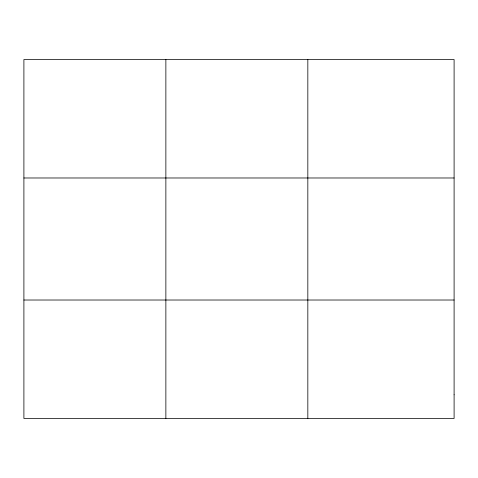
<?xml version="1.0" encoding="UTF-8"?>
<svg xmlns="http://www.w3.org/2000/svg" width="478" height="478" viewBox="0 0 478 478"><rect width="100%" height="100%" fill="white"/><g stroke="black" fill="none" stroke-linecap="round" stroke-linejoin="round"><path stroke-width="0.72" d="M165.866 59.541L165.866 418.459M307.832 59.541L307.832 418.459M23.9 177.983L454.1 177.983M23.9 300.017L454.1 300.017M454.1 394.768L454.1 418.459L23.9 418.459L23.9 59.541L454.1 59.541L454.1 394.768"/></g></svg>
